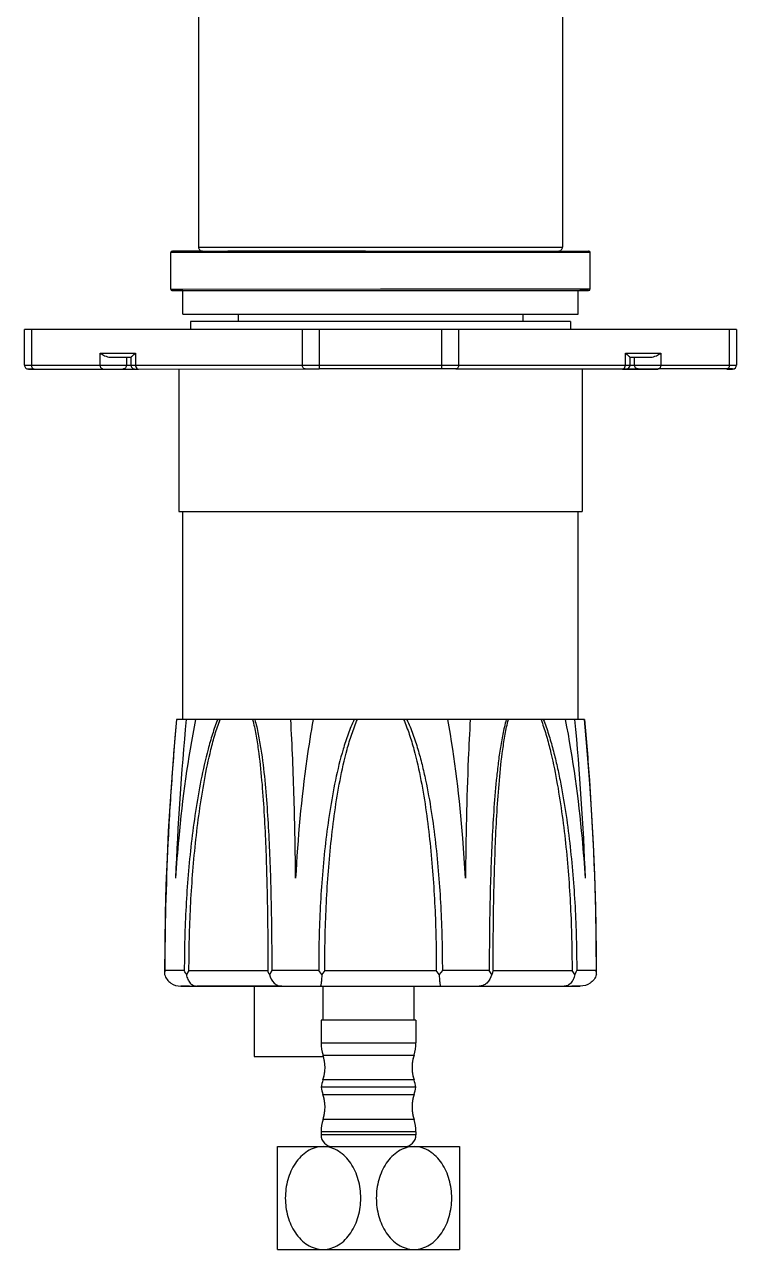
# Model space of a CAD drawing. Header units: millimetres. Extents: x 120 to 1856, y -818 to 764.
# Drawn here: x 1299.8 to 1389.8, y 366.7 to 521.5 of the extents above; entities that cross this region are included whole.
import ezdxf

# ---------------------------------------------------------------- set-up
doc = ezdxf.new("R2010")
doc.units = ezdxf.units.MM
doc.header["$LTSCALE"] = 0.1
doc.layers.add('02___PRT_ALL_AXES', color=7, linetype='Continuous')

msp = doc.modelspace()

# ---------------------------------------------------------------- linework, layer by layer
at = {"color": 7, "linetype": 'Continuous'}
for p, q in [((1367.799, 587.3816), (1367.8021, 493.3811)), ((1321.801, 525.4878), (1321.8021, 493.3795)), ((1344.8021, 492.6816), (1318.3021, 492.6794)), ((1318.3023, 488.0794), (1318.3021, 492.6794)), ((1318.5021, 492.8794), (1322.3026, 492.8802)), ((1322.3026, 492.8802), (1318.5023, 492.8794)), ((1321.8021, 493.3795), (1344.8021, 493.3814)), ((1322.3026, 492.8802), (1322.5791, 492.8802)), ((1322.5791, 492.8802), (1325.5811, 492.8805)), ((1326.9021, 492.8806), (1325.5244, 492.8805)), ((1342.9169, 492.8815), (1326.9021, 492.8806)), ((1342.9169, 492.8815), (1344.8021, 492.8816)), ((1344.8021, 493.3814), (1367.8021, 493.3811)), ((1344.8021, 492.8816), (1367.3016, 492.8817)), ((1371.3021, 492.6812), (1344.8021, 492.6816)), ((1367.3016, 492.8817), (1371.0375, 492.8813)), ((1371.1019, 492.8812), (1371.0364, 492.8813)), ((1371.3023, 488.0812), (1371.3021, 492.6812)), ((1318.3023, 488.0794), (1319.8324, 488.0799)), ((1319.6023, 487.8791), (1318.5023, 487.8794)), ((1318.5025, 487.8794), (1319.6023, 487.8798)), ((1318.5696, 487.8795), (1318.7273, 487.8796)), ((1319.6023, 487.8798), (1344.8023, 487.8816)), ((1319.8024, 484.8795), (1319.8023, 487.8799)), ((1319.8324, 488.0799), (1344.8023, 488.0816)), ((1344.8023, 488.0816), (1369.8023, 488.0816)), ((1344.8023, 487.8816), (1370.8773, 487.8813)), ((1369.8023, 488.0816), (1371.3023, 488.0812)), ((1369.8024, 484.8811), (1369.8023, 487.8815)), ((1371.1023, 487.8812), (1370.0023, 487.8808)), ((1370.5838, 487.8814), (1370.8773, 487.8813)), ((1370.8773, 487.8813), (1371.0431, 487.8812)), ((1319.8026, 484.8795), (1326.5524, 484.8805)), ((1326.5524, 484.8805), (1344.8024, 484.8815)), ((1326.8024, 484.8805), (1326.8024, 483.9694)), ((1344.8024, 484.8815), (1363.0524, 484.8817)), ((1362.8024, 484.8817), (1362.8024, 483.9706)), ((1363.0524, 484.8817), (1369.8022, 484.8811)), ((1326.3024, 483.9693), (1320.8024, 483.9684)), ((1320.8024, 483.9684), (1320.8024, 482.9691)), ((1363.3024, 483.9705), (1326.3024, 483.9693)), ((1368.8024, 483.97), (1363.3024, 483.9705)), ((1368.8024, 483.97), (1368.8024, 482.9706)), ((1334.9238, 482.9702), (1299.8024, 482.9673)), ((1299.8026, 478.4673), (1299.8024, 482.9673)), ((1300.6811, 482.9674), (1300.6813, 478.4674)), ((1337.0451, 482.9703), (1334.9238, 482.9702)), ((1334.9239, 478.4702), (1334.9238, 482.9702)), ((1352.5598, 482.9708), (1337.0451, 482.9703)), ((1337.0451, 482.9703), (1337.0453, 477.9703)), ((1389.8024, 482.9703), (1352.5598, 482.9708)), ((1352.56, 477.9708), (1352.5598, 482.9708)), ((1354.6811, 482.9709), (1354.6813, 478.4709)), ((1388.9239, 478.4703), (1388.9238, 482.9703)), ((1389.8024, 482.9703), (1389.8026, 478.4703)), ((1309.3656, 479.9681), (1313.8449, 479.9685)), ((1309.3656, 478.4681), (1309.3656, 479.9681)), ((1313.8449, 479.9685), (1313.8449, 478.4685)), ((1375.7602, 479.9705), (1380.2395, 479.9705)), ((1375.7603, 478.4705), (1375.7602, 479.9705)), ((1380.2395, 479.9705), (1380.2395, 478.4705)), ((1299.8026, 478.4673), (1309.3656, 478.4681)), ((1309.3656, 478.4681), (1313.2591, 478.4681)), ((1310.6546, 479.4682), (1313.263, 479.4684)), ((1312.7094, 479.4682), (1312.7094, 478.4682)), ((1313.2591, 479.4684), (1313.2591, 478.4684)), ((1313.2591, 478.4684), (1334.9239, 478.4702)), ((1334.9239, 478.4702), (1337.0452, 478.4703)), ((1337.0452, 478.4703), (1352.56, 478.4708)), ((1352.56, 478.4708), (1376.3461, 478.4705)), ((1376.3421, 479.4705), (1378.9505, 479.4704)), ((1376.3461, 478.4705), (1376.346, 479.4705)), ((1376.3461, 478.4702), (1380.2395, 478.4705)), ((1376.8958, 478.4703), (1376.8958, 479.4703)), ((1380.2395, 478.4705), (1389.8026, 478.4703)), ((1300.3026, 477.9673), (1309.7192, 477.9681)), ((1300.3026, 477.9673), (1300.3026, 477.9665)), ((1301.0349, 477.9664), (1300.3026, 477.9665)), ((1309.7192, 477.9681), (1313.8119, 477.9679)), ((1309.7192, 477.9667), (1314.1985, 477.9668)), ((1313.7591, 477.9684), (1335.2775, 477.9702)), ((1313.8094, 477.9684), (1314.1985, 477.9685)), ((1319.3026, 477.9684), (1319.3032, 459.9684)), ((1335.2775, 477.9702), (1337.0453, 477.9703)), ((1352.56, 477.9708), (1337.0453, 477.9703)), ((1354.3277, 477.9708), (1352.56, 477.9708)), ((1354.3277, 477.9708), (1375.8461, 477.9705)), ((1370.3026, 477.97), (1370.3032, 459.97)), ((1375.4067, 477.9705), (1375.8461, 477.9705)), ((1375.4067, 477.9688), (1379.886, 477.969)), ((1375.7932, 477.97), (1379.886, 477.9704)), ((1389.3026, 477.9702), (1379.886, 477.9704)), ((1388.5704, 477.9693), (1389.3026, 477.9694)), ((1389.3026, 477.9694), (1389.3026, 477.9702)), ((1319.3032, 459.9684), (1322.3032, 459.969)), ((1319.8041, 433.6684), (1319.8032, 459.9684)), ((1322.3032, 459.969), (1322.8032, 459.9691)), ((1322.8032, 459.9691), (1344.8032, 459.9704)), ((1344.8032, 459.9704), (1367.3032, 459.9705)), ((1367.3032, 459.9705), (1370.3032, 459.97)), ((1369.8041, 433.67), (1369.8032, 459.97)), ((1324.2233, 433.6693), (1319.0064, 433.6685)), ((1328.9159, 433.6697), (1324.2233, 433.6693)), ((1333.4615, 433.67), (1328.9159, 433.6697)), ((1348.1222, 433.6706), (1333.4615, 433.67)), ((1370.6017, 433.6702), (1348.1222, 433.6706)), ((1317.524, 405.2659), (1317.5075, 401.572)), ((1317.548, 401.9687), (1317.5075, 401.5728)), ((1317.5075, 401.5727), (1317.5133, 401.4301)), ((1320.0038, 401.969), (1317.548, 401.9687)), ((1320.5953, 401.9691), (1320.2611, 401.4306)), ((1320.5953, 401.9691), (1326.7859, 401.9695)), ((1326.7859, 401.9695), (1330.5702, 401.9699)), ((1331.059, 401.97), (1330.7527, 401.4314)), ((1336.9879, 401.9703), (1331.059, 401.97)), ((1337.3865, 401.4318), (1336.9879, 401.9703)), ((1337.7518, 401.9703), (1337.3865, 401.4318)), ((1337.7518, 401.9703), (1344.8221, 401.9704)), ((1344.8221, 401.9704), (1351.8584, 401.9708)), ((1352.2238, 401.4323), (1351.8584, 401.9708)), ((1352.6224, 401.9708), (1352.2238, 401.4323)), ((1358.5512, 401.9709), (1352.6224, 401.9708)), ((1358.8576, 401.4323), (1358.5512, 401.9709)), ((1359.0401, 401.9708), (1362.8484, 401.9707)), ((1362.8484, 401.9707), (1369.0149, 401.9707)), ((1369.3491, 401.4322), (1369.0149, 401.9707)), ((1372.0623, 401.9705), (1369.6065, 401.9707)), ((1372.1027, 401.5746), (1372.0623, 401.9705)), ((1372.0969, 401.4319), (1372.1027, 401.5745)), ((1319.5733, 399.9687), (1328.2017, 399.9695)), ((1319.5733, 399.9687), (1320.6428, 399.9686)), ((1320.6428, 399.9682), (1319.5733, 399.968)), ((1320.6428, 399.9682), (1320.4258, 399.9681)), ((1320.6428, 399.9688), (1322.3052, 399.9684)), ((1332.3484, 399.9699), (1321.5788, 399.969)), ((1322.3052, 399.9679), (1328.2017, 399.9679)), ((1328.2017, 399.9695), (1332.3484, 399.9699)), ((1328.2017, 399.9679), (1328.8501, 399.9679)), ((1328.8501, 399.9695), (1328.8501, 391.0903)), ((1332.3484, 399.9699), (1352.4204, 399.9707)), ((1349.0392, 399.9682), (1352.4932, 399.9683)), ((1352.4204, 399.9707), (1368.3488, 399.9705)), ((1352.4932, 399.9683), (1357.262, 399.9686)), ((1357.262, 399.9707), (1361.4357, 399.9706)), ((1357.262, 399.9686), (1361.4357, 399.969)), ((1361.4357, 399.969), (1367.3052, 399.9694)), ((1367.3052, 399.9699), (1368.0503, 399.9702)), ((1368.0503, 399.9702), (1370.037, 399.9704)), ((1370.037, 399.9697), (1368.9676, 399.9698)), ((1368.9676, 399.9695), (1370.037, 399.9697)), ((1337.2892, 395.6903), (1337.2892, 392.8128)), ((1349.2892, 395.6903), (1349.2892, 392.8128)), ((1337.2892, 392.8128), (1349.2892, 392.8128)), ((1328.8501, 391.0903), (1337.5737, 391.0903)), ((1337.5392, 391.2515), (1349.0392, 391.2515)), ((1349.2572, 387.1903), (1337.3212, 387.1903)), ((1349.0448, 388.1119), (1337.5335, 388.1119)), ((1337.5335, 386.2687), (1349.0448, 386.2687)), ((1349.0392, 383.129), (1337.5392, 383.129)), ((1349.2892, 381.5678), (1337.2892, 381.5678)), ((1337.2892, 381.5678), (1337.2892, 381.1903)), ((1349.2892, 381.5678), (1349.2892, 381.1903)), ((1331.7892, 379.6903), (1354.7892, 379.6903)), ((1331.7892, 366.6896), (1331.7892, 379.6903)), ((1354.7892, 379.6903), (1354.7892, 366.6896)), ((1331.7892, 366.6903), (1354.7892, 366.6903))]:
    msp.add_line(p, q, dxfattribs=at)
for points in [[(1319.0064, 433.6685), (1318.8028, 431.356), (1318.5792, 428.6215), (1318.3647, 425.7406), (1318.1637, 422.7167), (1317.9806, 419.5475), (1317.8198, 416.2267), (1317.6863, 412.7457), (1317.5857, 409.0953), (1317.524, 405.2659)], [(1372.1027, 401.5746), (1372.081, 405.7287), (1372.0031, 409.9925), (1371.8773, 414.0545), (1371.7119, 417.9128), (1371.5152, 421.5649), (1371.2952, 425.0068), (1371.06, 428.229), (1370.8175, 431.2169), (1370.6017, 433.6702)]]:
    msp.add_lwpolyline(points, dxfattribs=at)
for centre, radius, start, end in [((1318.5021, 492.6794), 0.2, 90.001891, 180.001891), ((1322.3021, 493.3796), 0.5, 180.001891, 270.014126), ((1367.3021, 493.381), 0.5, 269.989657, 0.001891), ((1371.1021, 492.6812), 0.2, 0.001891, 90.001891), ((1318.5023, 488.0794), 0.2, 180.001891, 270.001891), ((1371.1023, 488.0812), 0.2, 270.001891, 0.001891), ((1300.3026, 478.4673), 0.5, 180.001891, 270.001891), ((1300.3026, 478.4665), 0.5, 180.001891, 270.001891), ((1313.7591, 478.4684), 0.5, 180.001891, 270.001891), ((1375.8461, 478.4705), 0.5, 270.001891, 0.001891), ((1389.3026, 478.4702), 0.5, 270.001891, 0.001891), ((1389.3026, 478.4694), 0.5, 270.001891, 0.001891), ((1663.8945, 400.6175), 345.2397, 174.506417, 177.842789), ((1027.406, 400.7024), 343.5467, 2.153967, 5.50679), ((1342.2892, 392.8128), 5, 180, 198.194872), ((1344.2892, 392.8128), 5, 341.805128, 360), ((1332.7915, 389.6903), 4.9977, 341.590423, 18.20343), ((1332.7532, 389.6832), 5.0363, 6.034144, 16.27283), ((1353.7812, 389.6903), 4.9918, 173.994551, 186.212825), ((1353.8257, 389.6828), 5.0369, 161.854143, 173.96273), ((1332.753, 389.6978), 5.0366, 341.648249, 353.757578), ((1353.8254, 389.6978), 5.0366, 186.24241, 198.351751), ((1342.2779, 386.5336), 5, 161.59867, 172.452844), ((1342.2779, 387.847), 5, 187.547156, 198.40133), ((1344.3005, 386.5336), 5, 7.547156, 18.40133), ((1344.3005, 387.847), 5, 341.59867, 352.452844), ((1332.753, 384.6828), 5.0366, 6.242397, 18.351751), ((1332.7915, 384.6903), 4.9977, 341.79657, 18.409577), ((1353.8254, 384.6828), 5.0366, 161.648249, 173.75759), ((1332.7526, 384.6978), 5.0369, 341.854143, 353.962717), ((1353.7812, 384.6903), 4.9918, 173.787175, 186.005449), ((1353.8257, 384.6978), 5.0369, 186.03727, 198.145857), ((1342.2892, 381.5678), 5, 161.805128, 180), ((1344.2892, 381.5678), 5, 0, 18.194872)]:
    msp.add_arc(centre, radius, start, end, dxfattribs=at)
for centre, major_axis, start_param, end_param in [((1332.7892, 389.6903), (-5, 0), 2.82042886, 3.45915308), ((1353.7892, 389.6903), (5, 0), 2.82403222, 3.46275645), ((1353.7892, 389.6903), (0, 5), -4.60413326, -4.39122518), ((1332.7892, 384.6903), (-5, 0), 2.82403222, 3.46275645), ((1353.7892, 384.6903), (0, 5), 1.24963253, 1.88835676)]:
    msp.add_ellipse(centre, major_axis=major_axis, ratio=1, start_param=start_param, end_param=end_param, dxfattribs=at)
for points, knots in [([(1309.3656, 479.9681), (1309.5441, 479.8419), (1309.946, 479.6069), (1310.4077, 479.4682), (1310.6546, 479.4682)], [0, 0, 0, 0, 0.46967704, 1, 1, 1, 1]), ([(1313.263, 479.4684), (1313.2716, 479.4684), (1313.2915, 479.4922), (1313.3283, 479.5252), (1313.3817, 479.5811), (1313.4794, 479.6749), (1313.6322, 479.8103), (1313.7687, 479.9146), (1313.8449, 479.9685)], [0, 0, 0, 0, 0.03354526, 0.10425915, 0.20487124, 0.32967535, 0.63578104, 1, 1, 1, 1]), ([(1375.7602, 479.9705), (1375.8364, 479.9167), (1375.9729, 479.8124), (1376.1257, 479.6769), (1376.2234, 479.5832), (1376.2768, 479.5273), (1376.3136, 479.4942), (1376.3335, 479.4705), (1376.3421, 479.4705)], [0, 0, 0, 0, 0.36421839, 0.67032382, 0.79510818, 0.89570359, 0.9664443, 1, 1, 1, 1]), ([(1378.9505, 479.4704), (1379.1974, 479.4705), (1379.6591, 479.6091), (1380.061, 479.8442), (1380.2395, 479.9705)], [0, 0, 0, 0, 0.53031455, 1, 1, 1, 1]), ([(1300.6813, 478.4674), (1300.6813, 478.3446), (1300.7269, 478.1599), (1300.8873, 477.9979), (1300.988, 477.9674), (1301.0348, 477.9674)], [0, 0, 0, 0, 0.55252547, 0.78920668, 1, 1, 1, 1]), ([(1309.7192, 477.9681), (1309.6724, 477.9681), (1309.5717, 477.9986), (1309.4113, 478.1606), (1309.3657, 478.3453), (1309.3656, 478.4681)], [0, 0, 0, 0, 0.21079332, 0.44747453, 1, 1, 1, 1]), ([(1312.7094, 478.4682), (1312.7094, 478.3413), (1312.6107, 478.0793), (1312.3508, 477.9682), (1312.227, 477.9682)], [0, 0, 0, 0, 0.50633956, 1, 1, 1, 1]), ([(1313.8449, 478.4685), (1313.8449, 478.436), (1313.8534, 478.3126), (1313.8958, 478.1895), (1313.9485, 478.1149)], [0, 0, 0, 0, 0.26270464, 1, 1, 1, 1]), ([(1335.2775, 477.9702), (1335.2306, 477.9702), (1335.1299, 478.0007), (1334.9695, 478.1627), (1334.9239, 478.3474), (1334.9239, 478.4702)], [0, 0, 0, 0, 0.21079332, 0.44747453, 1, 1, 1, 1]), ([(1354.6813, 478.4709), (1354.6813, 478.3481), (1354.6357, 478.1634), (1354.4753, 478.0014), (1354.3746, 477.9708), (1354.3277, 477.9708)], [0, 0, 0, 0, 0.55252542, 0.78920664, 1, 1, 1, 1]), ([(1375.6567, 478.117), (1375.6736, 478.1408), (1375.7354, 478.2487), (1375.7603, 478.3758), (1375.7603, 478.4705)], [0, 0, 0, 0, 0.23556168, 1, 1, 1, 1]), ([(1377.3782, 477.9703), (1377.2545, 477.9703), (1376.9945, 478.0814), (1376.8958, 478.3434), (1376.8958, 478.4703)], [0, 0, 0, 0, 0.49366043, 1, 1, 1, 1]), ([(1380.2395, 478.4705), (1380.2395, 478.3477), (1380.1939, 478.163), (1380.0335, 478.001), (1379.9329, 477.9704), (1379.886, 477.9704)], [0, 0, 0, 0, 0.55252542, 0.78920664, 1, 1, 1, 1]), ([(1388.5704, 477.9703), (1388.6172, 477.9703), (1388.7179, 478.0008), (1388.8783, 478.1628), (1388.9239, 478.3475), (1388.9239, 478.4703)], [0, 0, 0, 0, 0.21079336, 0.44747458, 1, 1, 1, 1]), ([(1313.9485, 478.1149), (1313.9643, 478.0926), (1314.0272, 478.0171), (1314.1272, 477.9685), (1314.1985, 477.9685)], [0, 0, 0, 0, 0.27731903, 1, 1, 1, 1]), ([(1375.4067, 477.9705), (1375.4299, 477.9705), (1375.5291, 477.9844), (1375.613, 478.0552), (1375.6567, 478.117)], [0, 0, 0, 0, 0.2343902, 1, 1, 1, 1]), ([(1319.0167, 433.6685), (1318.7868, 431.1167), (1318.3766, 425.9161), (1317.7468, 415.3537), (1317.544, 407.3333), (1317.548, 401.9687)], [0, 0, 0, 0, 0.24215144, 0.49298825, 1, 1, 1, 1]), ([(1321.4082, 433.669), (1320.4468, 428.7075), (1319.5263, 422.0154), (1319.0062, 415.2957), (1318.8995, 413.6129)], [0, 0, 0, 0, 0.74982548, 1, 1, 1, 1]), ([(1324.2233, 433.6693), (1323.976, 433.0616), (1323.5419, 431.8145), (1322.807, 429.2649), (1322.0757, 426.0071), (1321.3941, 422.0494), (1320.6931, 416.7273), (1320.1435, 410.0305), (1320.008, 404.6563), (1320.0038, 401.969)], [0, 0, 0, 0, 0.06127602, 0.12317852, 0.24776785, 0.37285498, 0.49816212, 0.74901633, 1, 1, 1, 1]), ([(1320.5953, 401.9691), (1320.5952, 404.65), (1320.7265, 410.0115), (1321.233, 416.6956), (1321.882, 422.0128), (1322.5131, 425.9721), (1323.1915, 429.2368), (1323.8755, 431.7993), (1324.2845, 433.055), (1324.5165, 433.6693)], [0, 0, 0, 0, 0.25082597, 0.50154921, 0.62681562, 0.7519042, 0.87657556, 0.93856432, 1, 1, 1, 1]), ([(1328.6405, 433.6697), (1328.7992, 433.0525), (1329.0606, 431.7931), (1329.4591, 429.2272), (1329.8048, 425.9613), (1330.0888, 422.0058), (1330.3514, 416.6851), (1330.5278, 410.0031), (1330.5701, 404.6501), (1330.5702, 401.9699)], [0, 0, 0, 0, 0.06010065, 0.12117714, 0.2448527, 0.36967317, 0.49515598, 0.7472336, 1, 1, 1, 1]), ([(1328.9159, 433.6697), (1329.0892, 433.0591), (1329.3689, 431.8077), (1329.8096, 429.2546), (1330.1943, 425.9952), (1330.5134, 422.0417), (1330.7357, 418.0541), (1330.8894, 414.0467), (1330.9892, 410.0271), (1331.0485, 406.0002), (1331.0557, 403.3137), (1331.059, 401.97)], [0, 0, 0, 0, 0.05980895, 0.12068468, 0.24413919, 0.36890904, 0.49444966, 0.62047892, 0.74682598, 0.87336635, 1, 1, 1, 1]), ([(1334.0744, 413.6141), (1334.0371, 416.9718), (1333.9269, 423.6601), (1333.6513, 430.3444), (1333.4613, 433.67)], [0, 0, 0, 0, 0.50200503, 1, 1, 1, 1]), ([(1336.2804, 433.6701), (1335.987, 432.0161), (1334.9358, 425.3693), (1334.3399, 418.6555), (1334.0744, 413.6141)], [0, 0, 0, 0, 0.24967219, 1, 1, 1, 1]), ([(1341.4859, 433.6703), (1341.1905, 433.0692), (1340.688, 431.8239), (1339.8568, 429.2754), (1339.0654, 426.0143), (1338.357, 422.0529), (1337.8275, 418.061), (1337.4404, 414.0512), (1337.1768, 410.0299), (1337.0193, 406.0017), (1336.9923, 403.3141), (1336.9879, 401.9703)], [0, 0, 0, 0, 0.06238819, 0.12479476, 0.24961548, 0.37452403, 0.49951383, 0.6245708, 0.74968187, 0.87483072, 1, 1, 1, 1]), ([(1337.7518, 401.9703), (1337.7517, 404.6511), (1337.8743, 410.0119), (1338.3573, 416.6971), (1339.002, 422.0155), (1339.6498, 425.9779), (1340.3754, 429.2456), (1341.141, 431.8082), (1341.6144, 433.0608), (1341.888, 433.6704)], [0, 0, 0, 0, 0.25029661, 0.50044902, 0.62544972, 0.75037557, 0.87521423, 0.93761604, 1, 1, 1, 1]), ([(1347.7202, 433.6705), (1347.9939, 433.061), (1348.4673, 431.8085), (1349.2331, 429.2459), (1349.9589, 425.9783), (1350.607, 422.0159), (1351.252, 416.6975), (1351.7354, 410.0123), (1351.8583, 404.6516), (1351.8584, 401.9708)], [0, 0, 0, 0, 0.06238386, 0.12478562, 0.24962426, 0.3745501, 0.49955082, 0.74970329, 1, 1, 1, 1]), ([(1348.1222, 433.6706), (1348.4194, 433.0703), (1348.9197, 431.8238), (1349.5437, 429.9129), (1350.068, 427.9711), (1350.6612, 425.3557), (1351.252, 422.053), (1351.7817, 418.0615), (1352.1691, 414.0516), (1352.433, 410.0303), (1352.5906, 406.0022), (1352.6183, 403.3146), (1352.6224, 401.9708)], [0, 0, 0, 0, 0.06238631, 0.12479331, 0.18720143, 0.24963744, 0.37454256, 0.49952866, 0.62458209, 0.7496896, 0.87483468, 1, 1, 1, 1]), ([(1355.535, 413.6148), (1355.4463, 415.2971), (1355.0146, 422.0109), (1354.2077, 428.705), (1353.3266, 433.6707)], [0, 0, 0, 0, 0.2503961, 1, 1, 1, 1]), ([(1356.1457, 433.6707), (1356.051, 432.0123), (1355.724, 425.3313), (1355.5906, 418.6422), (1355.535, 413.6148)], [0, 0, 0, 0, 0.24833832, 1, 1, 1, 1]), ([(1360.6922, 433.6707), (1360.5351, 433.0554), (1360.2415, 431.8083), (1359.9054, 429.9032), (1359.6497, 427.964), (1359.3599, 425.3455), (1359.0962, 422.042), (1358.7986, 416.7161), (1358.6402, 411.3648), (1358.5617, 406.001), (1358.554, 403.3146), (1358.5512, 401.9709)], [0, 0, 0, 0, 0.05985196, 0.12067701, 0.18221729, 0.24416151, 0.3689308, 0.49446784, 0.74683259, 0.87336975, 1, 1, 1, 1]), ([(1359.0401, 401.9708), (1359.04, 404.651), (1359.0819, 410.0041), (1359.2579, 416.686), (1359.5202, 422.0068), (1359.8039, 425.9623), (1360.1494, 429.2282), (1360.5477, 431.7941), (1360.809, 433.0535), (1360.9676, 433.6707)], [0, 0, 0, 0, 0.25276649, 0.50484417, 0.63032703, 0.75514752, 0.87882306, 0.93989966, 1, 1, 1, 1]), ([(1365.0916, 433.6707), (1365.3237, 433.0564), (1365.7327, 431.8007), (1366.417, 429.2382), (1367.0955, 425.9735), (1367.7269, 422.0143), (1368.3762, 416.6972), (1368.8832, 410.0131), (1369.0148, 404.6516), (1369.0149, 401.9707)], [0, 0, 0, 0, 0.06143571, 0.12342443, 0.2480958, 0.37318437, 0.49845078, 0.74917402, 1, 1, 1, 1]), ([(1365.3848, 433.6706), (1365.6401, 433.0662), (1366.0612, 431.8138), (1366.6169, 429.9088), (1367.0931, 427.9688), (1367.6456, 425.3528), (1368.215, 422.0509), (1368.7409, 418.0609), (1369.1348, 414.0515), (1369.5005, 408.6899), (1369.6042, 404.658), (1369.6065, 401.9707)], [0, 0, 0, 0, 0.06127929, 0.12316724, 0.18535776, 0.2477686, 0.37284947, 0.49815369, 0.62356285, 0.74902711, 1, 1, 1, 1]), ([(1370.71, 413.6146), (1370.6031, 415.2974), (1370.0827, 422.0171), (1369.1611, 428.7091), (1368.1994, 433.6705)], [0, 0, 0, 0, 0.25017522, 1, 1, 1, 1]), ([(1370.5915, 433.6702), (1370.8183, 431.1181), (1371.6604, 420.5721), (1372.0689, 409.9881), (1372.0623, 401.9705)], [0, 0, 0, 0, 0.2421769, 1, 1, 1, 1]), ([(1317.5133, 401.4301), (1317.5777, 401.2149), (1317.7863, 400.8044), (1318.4385, 400.1775), (1319.1296, 399.9687), (1319.5733, 399.9687)], [0, 0, 0, 0, 0.25167536, 0.50303363, 1, 1, 1, 1]), ([(1320.2611, 401.4306), (1320.2348, 401.4745), (1320.1361, 401.6475), (1320.0534, 401.8297), (1320.0038, 401.969)], [0, 0, 0, 0, 0.25733983, 1, 1, 1, 1]), ([(1320.2611, 401.4306), (1320.2999, 401.2236), (1320.4169, 400.8394), (1320.7196, 400.3601), (1321.1176, 400.0442), (1321.431, 399.969), (1321.5788, 399.969)], [0, 0, 0, 0, 0.29791187, 0.56162455, 0.79093571, 1, 1, 1, 1]), ([(1330.7527, 401.4314), (1330.7323, 401.4755), (1330.6571, 401.6497), (1330.6003, 401.832), (1330.5702, 401.9699)], [0, 0, 0, 0, 0.25585429, 1, 1, 1, 1]), ([(1330.7527, 401.4314), (1330.847, 401.0309), (1331.1552, 400.4631), (1331.8144, 400.0429), (1332.1751, 399.9699), (1332.3484, 399.9699)], [0, 0, 0, 0, 0.53509498, 0.77471197, 1, 1, 1, 1]), ([(1337.3865, 401.4318), (1337.3796, 401.2308), (1337.3606, 400.874), (1337.3185, 400.4595), (1337.2789, 400.2083), (1337.2498, 400.0822), (1337.2279, 400.0107), (1337.2022, 399.9702), (1337.1899, 399.9702)], [0, 0, 0, 0, 0.40536624, 0.72115534, 0.83682882, 0.92173754, 0.97529659, 1, 1, 1, 1]), ([(1352.2238, 401.4323), (1352.2306, 401.2313), (1352.2497, 400.8745), (1352.2918, 400.46), (1352.3315, 400.2088), (1352.3605, 400.0827), (1352.3825, 400.0112), (1352.4082, 399.9707), (1352.4204, 399.9707)], [0, 0, 0, 0, 0.4053661, 0.72114892, 0.83681868, 0.92172382, 0.97528667, 1, 1, 1, 1]), ([(1358.8576, 401.4323), (1358.7633, 401.0318), (1358.4551, 400.464), (1357.796, 400.0437), (1357.4352, 399.9708), (1357.262, 399.9707)], [0, 0, 0, 0, 0.53509621, 0.77472066, 1, 1, 1, 1]), ([(1359.0401, 401.9708), (1359.0301, 401.9255), (1358.9844, 401.7413), (1358.9178, 401.5624), (1358.8576, 401.4323)], [0, 0, 0, 0, 0.24476925, 1, 1, 1, 1]), ([(1369.3491, 401.4322), (1369.3104, 401.2252), (1369.1935, 400.841), (1368.8907, 400.3616), (1368.4927, 400.0458), (1368.1793, 399.9706), (1368.0316, 399.9706)], [0, 0, 0, 0, 0.29791618, 0.56163421, 0.79095236, 1, 1, 1, 1]), ([(1369.6065, 401.9707), (1369.5902, 401.9251), (1369.5182, 401.7394), (1369.4267, 401.5614), (1369.3491, 401.4322)], [0, 0, 0, 0, 0.24298273, 1, 1, 1, 1]), ([(1372.0969, 401.4319), (1372.0326, 401.2167), (1371.824, 400.8062), (1371.1718, 400.1793), (1370.4808, 399.9704), (1370.037, 399.9704)], [0, 0, 0, 0, 0.25167278, 0.50302963, 1, 1, 1, 1]), ([(1337.5392, 379.6903), (1337.1985, 379.6903), (1336.5065, 379.5854), (1335.2135, 378.985), (1333.9025, 377.622), (1332.9783, 375.5201), (1332.6662, 373.1903), (1332.9783, 370.8605), (1333.9025, 368.7586), (1335.2135, 367.3956), (1336.5065, 366.7952), (1337.1985, 366.6903), (1337.5392, 366.6903)], [0, 0, 0, 0, 0.05770855, 0.11654683, 0.23888558, 0.3677627, 0.50000035, 0.63223785, 0.76111457, 0.8834533, 0.94229152, 1, 1, 1, 1]), ([(1337.5392, 366.6903), (1337.8798, 366.6903), (1338.5718, 366.7952), (1339.8648, 367.3956), (1341.1759, 368.7586), (1342.1, 370.8605), (1342.4122, 373.1903), (1342.1, 375.5201), (1341.1759, 377.622), (1339.8648, 378.985), (1338.5718, 379.5854), (1337.8798, 379.6903), (1337.5392, 379.6903)], [0, 0, 0, 0, 0.0577088, 0.11654725, 0.23888587, 0.36776246, 0.50000029, 0.63223809, 0.76111367, 0.88345249, 0.94229116, 1, 1, 1, 1]), ([(1349.0392, 379.6903), (1348.6985, 379.6903), (1348.0066, 379.5854), (1346.7136, 378.985), (1345.4025, 377.6221), (1344.4783, 375.5202), (1344.1662, 373.1904), (1344.4782, 370.8608), (1345.4023, 368.7589), (1346.7133, 367.3958), (1348.0064, 366.7952), (1348.6985, 366.6903), (1349.0392, 366.6903)], [0, 0, 0, 0, 0.05770696, 0.11653912, 0.23888117, 0.36776345, 0.49999831, 0.63221797, 0.76108597, 0.88343662, 0.94228929, 1, 1, 1, 1]), ([(1349.0392, 366.6903), (1349.3798, 366.6903), (1350.0718, 366.7952), (1351.3648, 367.3956), (1352.6759, 368.7586), (1353.6, 370.8605), (1353.9122, 373.1903), (1353.6, 375.5201), (1352.6759, 377.622), (1351.3648, 378.985), (1350.0718, 379.5854), (1349.3798, 379.6903), (1349.0392, 379.6903)], [0, 0, 0, 0, 0.05770896, 0.11654763, 0.23888645, 0.36776232, 0.50000033, 0.63223778, 0.76111421, 0.88345301, 0.94229137, 1, 1, 1, 1])]:
    msp.add_open_spline(points, degree=3, knots=knots, dxfattribs=at)
at = {"layer": '02___PRT_ALL_AXES', "color": 7, "linetype": 'Continuous'}
for p, q in [((1337.5392, 395.6903), (1337.5392, 399.9702)), ((1349.0392, 395.6903), (1349.0392, 399.9705)), ((1349.2892, 395.6903), (1337.2892, 395.6903)), ((1337.2892, 395.6903), (1337.2892, 392.8128)), ((1349.2892, 395.6903), (1349.2892, 392.8128)), ((1337.2892, 381.5678), (1337.2892, 381.1903)), ((1349.2892, 381.1903), (1337.2892, 381.1903)), ((1349.2892, 381.5678), (1349.2892, 381.1903))]:
    msp.add_line(p, q, dxfattribs=at)
for centre, start, end in [((1338.7892, 381.1903), 180, 270), ((1347.7892, 381.1903), 270, 0)]:
    msp.add_arc(centre, 1.5, start, end, dxfattribs=at)

doc.saveas('drawing.dxf')
